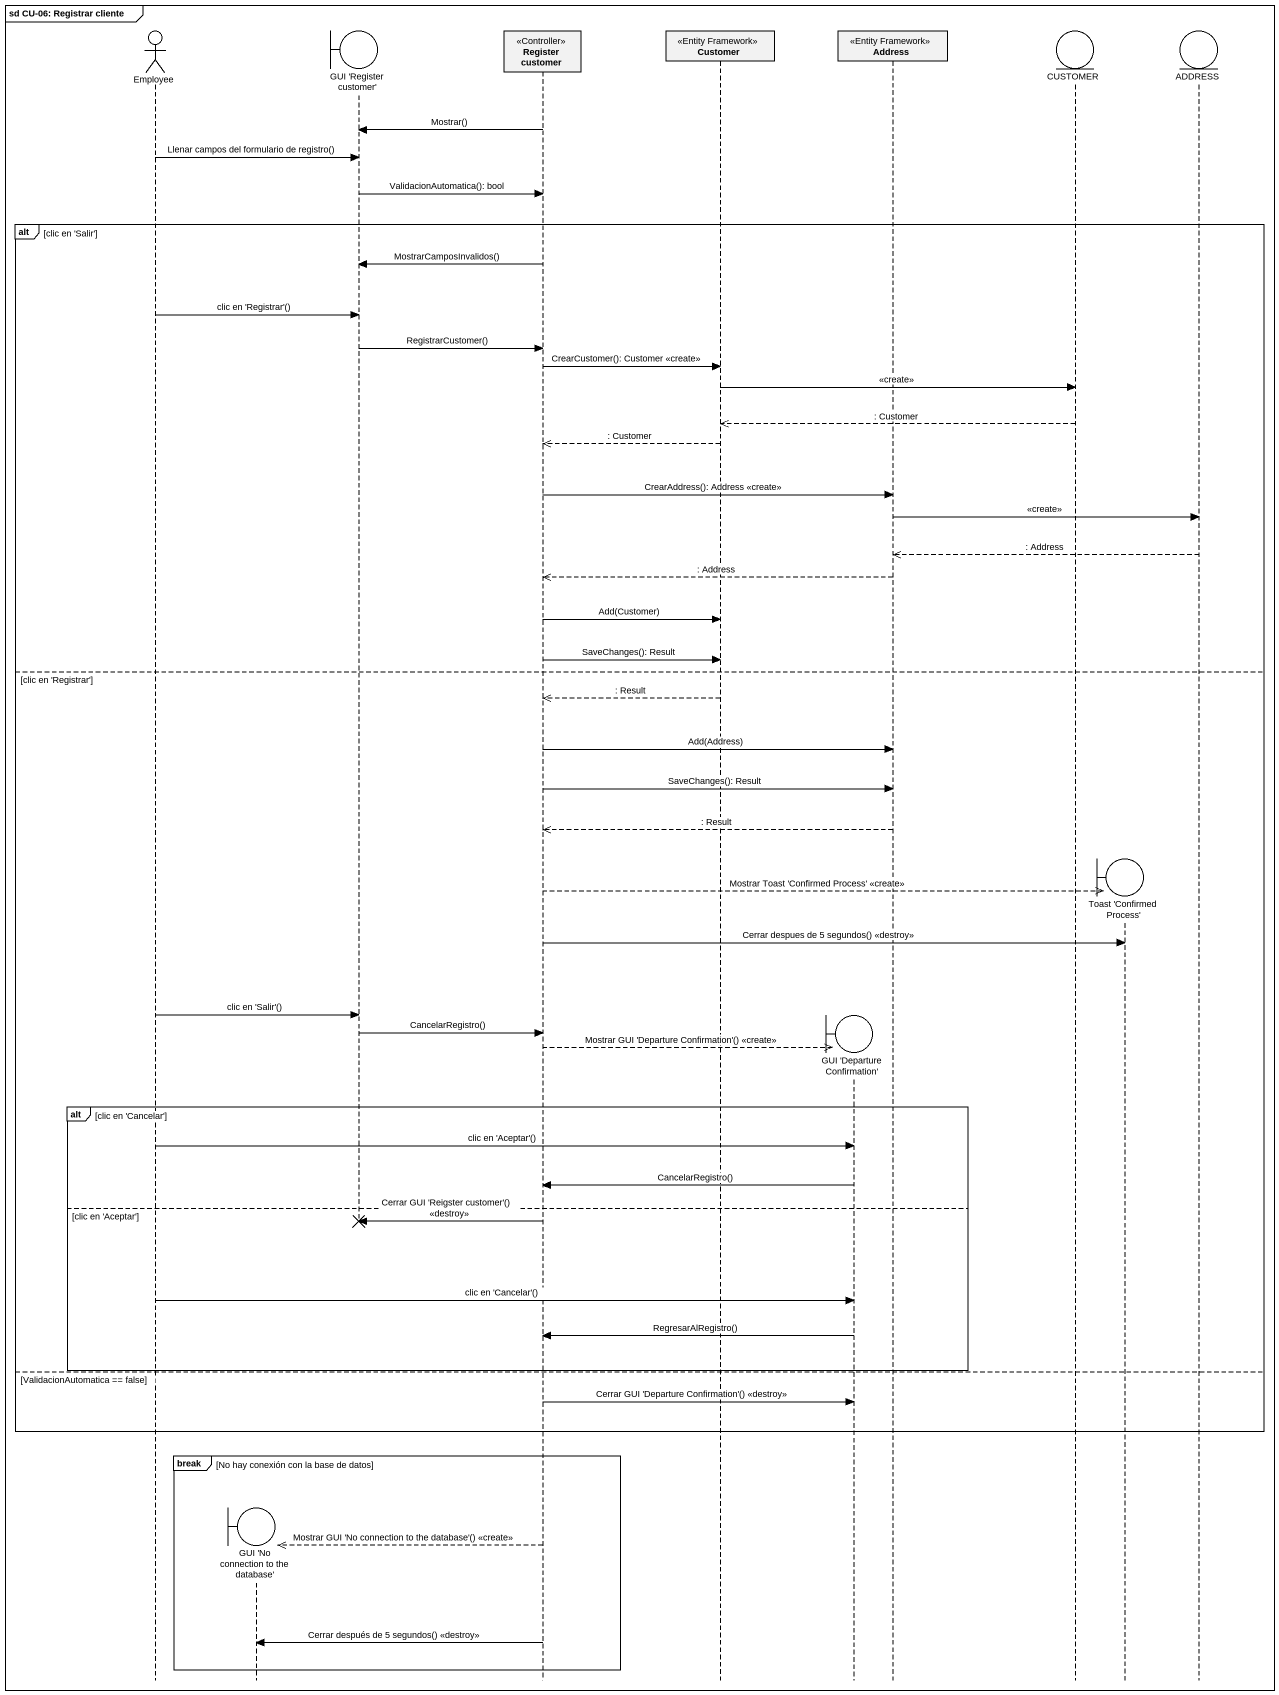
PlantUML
@startuml
mainframe sd CU-06: Registrar cliente
hide footbox
actor Employee
boundary "GUI 'No connection to the database'" as GUI_No_connection_to_the
boundary "GUI 'Register customer'" as GUI_Register_customer
participant "Register customer" as Register_customer <<Controller>>
participant Customer <<Entity Framework>>
boundary "GUI 'Departure Confirmation'" as GUI_Departure_Confirmation
participant Address <<Entity Framework>>
entity CUSTOMER
boundary "Toast 'Confirmed Process'" as Toast_Confirmed_Process
entity ADDRESS

Register_customer -> GUI_Register_customer : Mostrar()
Employee -> GUI_Register_customer : Llenar campos del formulario de registro()
GUI_Register_customer -> Register_customer : ValidacionAutomatica(): bool
alt clic en 'Salir'
  Register_customer -> GUI_Register_customer : MostrarCamposInvalidos()
  Employee -> GUI_Register_customer : clic en 'Registrar'()
  GUI_Register_customer -> Register_customer : RegistrarCustomer()
  Register_customer -> Customer : CrearCustomer(): Customer <<create>>
  Customer -> CUSTOMER : <<create>>
  CUSTOMER -->> Customer : : Customer
  Customer -->> Register_customer : : Customer
  Register_customer -> Address : CrearAddress(): Address <<create>>
  Address -> ADDRESS : <<create>>
  ADDRESS -->> Address : : Address
  Address -->> Register_customer : : Address
  Register_customer -> Customer : Add(Customer)
  Register_customer -> Customer : SaveChanges(): Result
else clic en 'Registrar'
  Customer -->> Register_customer : : Result
  Register_customer -> Address : Add(Address)
  Register_customer -> Address : SaveChanges(): Result
  Address -->> Register_customer : : Result
  Register_customer -->> Toast_Confirmed_Process ** : Mostrar Toast 'Confirmed Process' <<create>>
  Register_customer -> Toast_Confirmed_Process : Cerrar despues de 5 segundos() <<destroy>>
  Employee -> GUI_Register_customer : clic en 'Salir'()
  GUI_Register_customer -> Register_customer : CancelarRegistro()
  Register_customer -->> GUI_Departure_Confirmation ** : Mostrar GUI 'Departure Confirmation'() <<create>>
  alt clic en 'Cancelar'
    Employee -> GUI_Departure_Confirmation : clic en 'Aceptar'()
    GUI_Departure_Confirmation -> Register_customer : CancelarRegistro()
  else clic en 'Aceptar'
    Register_customer -> GUI_Register_customer !! : Cerrar GUI 'Reigster customer'() <<destroy>>
    Employee -> GUI_Departure_Confirmation : clic en 'Cancelar'()
    GUI_Departure_Confirmation -> Register_customer : RegresarAlRegistro()
  end
else ValidacionAutomatica == false
  Register_customer -> GUI_Departure_Confirmation : Cerrar GUI 'Departure Confirmation'() <<destroy>>
end
break No hay conexión con la base de datos
  Register_customer -->> GUI_No_connection_to_the ** : Mostrar GUI 'No connection to the database'() <<create>>
  Register_customer -> GUI_No_connection_to_the : Cerrar después de 5 segundos() <<destroy>>
end
@enduml
